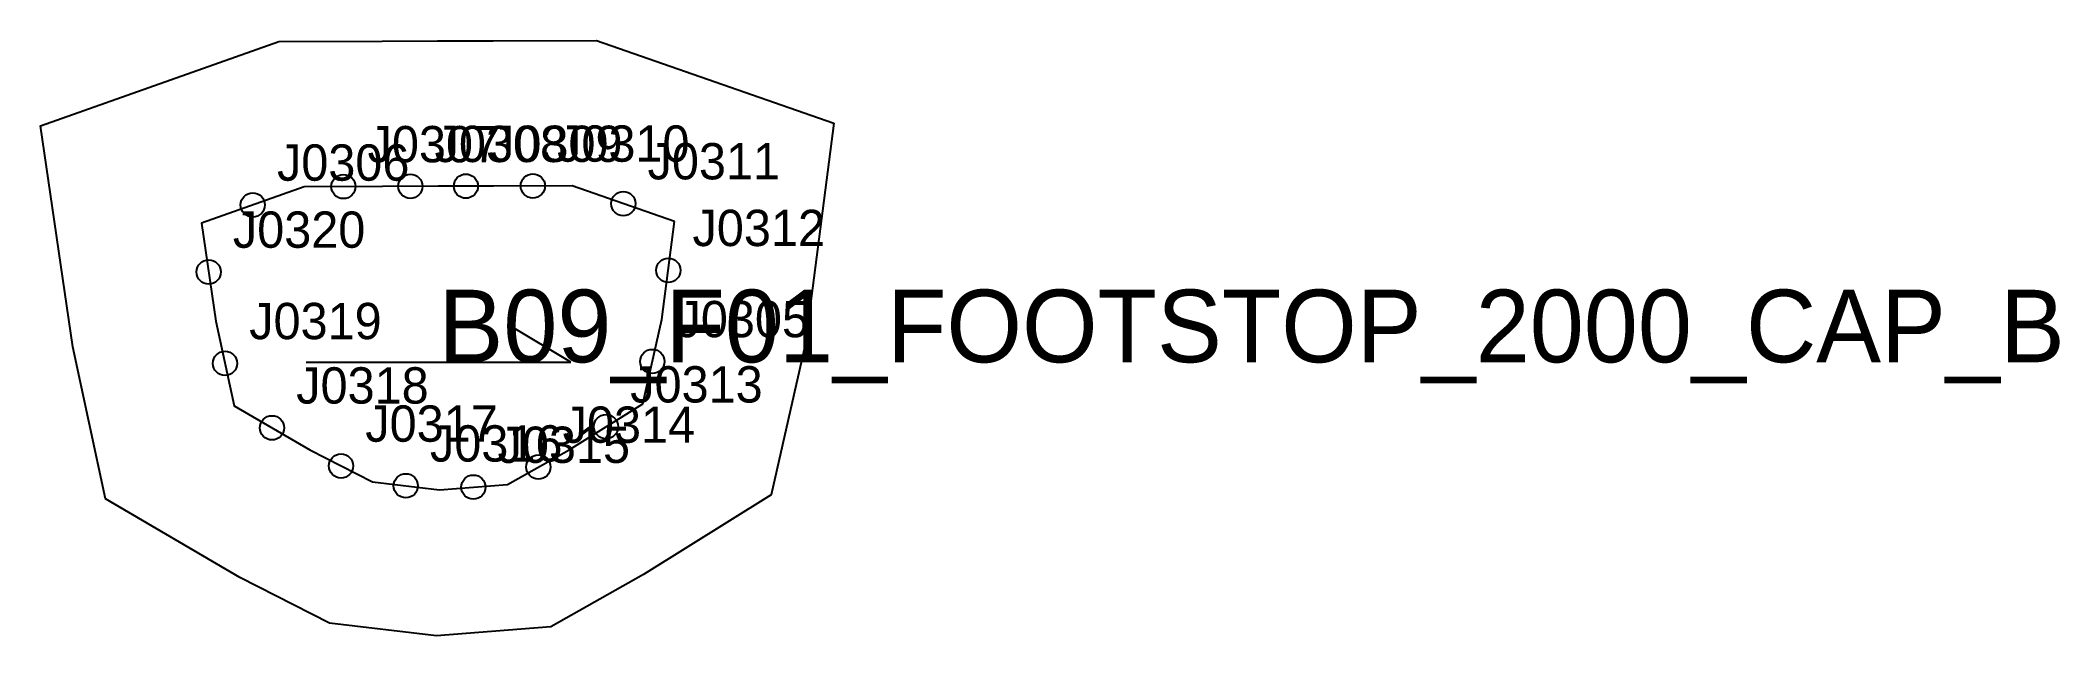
# Model space of a CAD drawing. Header units: millimetres. Extents: x -33 to 134, y -26 to 23.
import ezdxf

# ---------------------------------------------------------------- set-up
doc = ezdxf.new("R2010")
doc.units = ezdxf.units.MM
for name, color, linetype in [('CUT', 1, 'Continuous'), ('GRAIN', 3, 'Continuous'), ('LABEL', 7, 'Continuous'), ('NOTCH', 2, 'Continuous'), ('SEW', 5, 'Continuous')]:
    doc.layers.add(name, color=color, linetype=linetype)

msp = doc.modelspace()

# ---------------------------------------------------------------- linework, layer by layer
at = {"layer": 'CUT'}
msp.add_lwpolyline([(32.62, 16.58), (30.25, -1.73), (27.44, -14.12), (16.91, -20.72), (9.25, -25.03), (-0.19, -25.76), (-9.02, -24.73), (-16.41, -20.95), (-27.5, -14.46), (-30.21, -1.91), (-32.88, 16.34), (-13.2, 23.32), (-4.68, 23.35), (-0.09, 23.37), (4.49, 23.38), (13.02, 23.41), (32.62, 16.58)], close=True, dxfattribs=at)
at = {"layer": 'GRAIN'}
for p, q in [((10.9, -3.18), (5.9, -0.18)), ((-10.94, -3.18), (10.9, -3.18))]:
    msp.add_line(p, q, dxfattribs=at)
at = {"layer": 'NOTCH'}
for centre in [(-7.87, 11.34), (-2.34, 11.36), (2.24, 11.37), (7.77, 11.39), (-15.35, 9.82), (15.24, 9.93), (-18.99, 4.28), (18.95, 4.42), (-17.64, -3.27), (17.63, -3.11), (-13.76, -8.59), (13.81, -8.5), (-8.06, -11.74), (8.23, -11.83), (-2.72, -13.38), (2.86, -13.49)]:
    msp.add_circle(centre, 1, dxfattribs=at)
at = {"layer": 'SEW'}
msp.add_lwpolyline([(19.47, 8.46), (11.01, 11.41), (4.53, 11.38), (-0.05, 11.37), (-4.63, 11.35), (-11.11, 11.32), (-19.58, 8.32), (-18.4, 0.23), (-16.88, -6.77), (-10.64, -10.42), (-5.48, -13.06), (0.05, -13.7), (5.68, -13.27), (10.78, -10.4), (16.84, -6.6), (18.42, 0.37)], close=True, dxfattribs=at)

# ---------------------------------------------------------------- texts
at = {"layer": 'LABEL'}
for s, height, p in [('J0307', 3, (-5.87, 13.34)), ('J0308', 3, (-0.34, 13.36)), ('J0309', 3, (4.24, 13.37)), ('J0310', 3, (9.77, 13.39)), ('J0306', 3, (-13.35, 11.82)), ('J0311', 3, (17.24, 11.93)), ('J0320', 3, (-16.99, 6.28)), ('J0312', 3, (20.95, 6.42)), ('J0319', 3, (-15.64, -1.27)), ('B09_F01_FOOTSTOP_2000_CAP_B', 6, (-0.02, -3.18)), ('J0305', 3, (19.63, -1.11)), ('J0318', 3, (-11.76, -6.59)), ('J0313', 3, (15.81, -6.5)), ('J0317', 3, (-6.06, -9.74)), ('J0314', 3, (10.23, -9.83)), ('J0316', 3, (-0.72, -11.38)), ('J0315', 3, (4.86, -11.49))]:
    msp.add_text(s, height=height, dxfattribs=at).set_placement(p)

doc.saveas('drawing.dxf')
